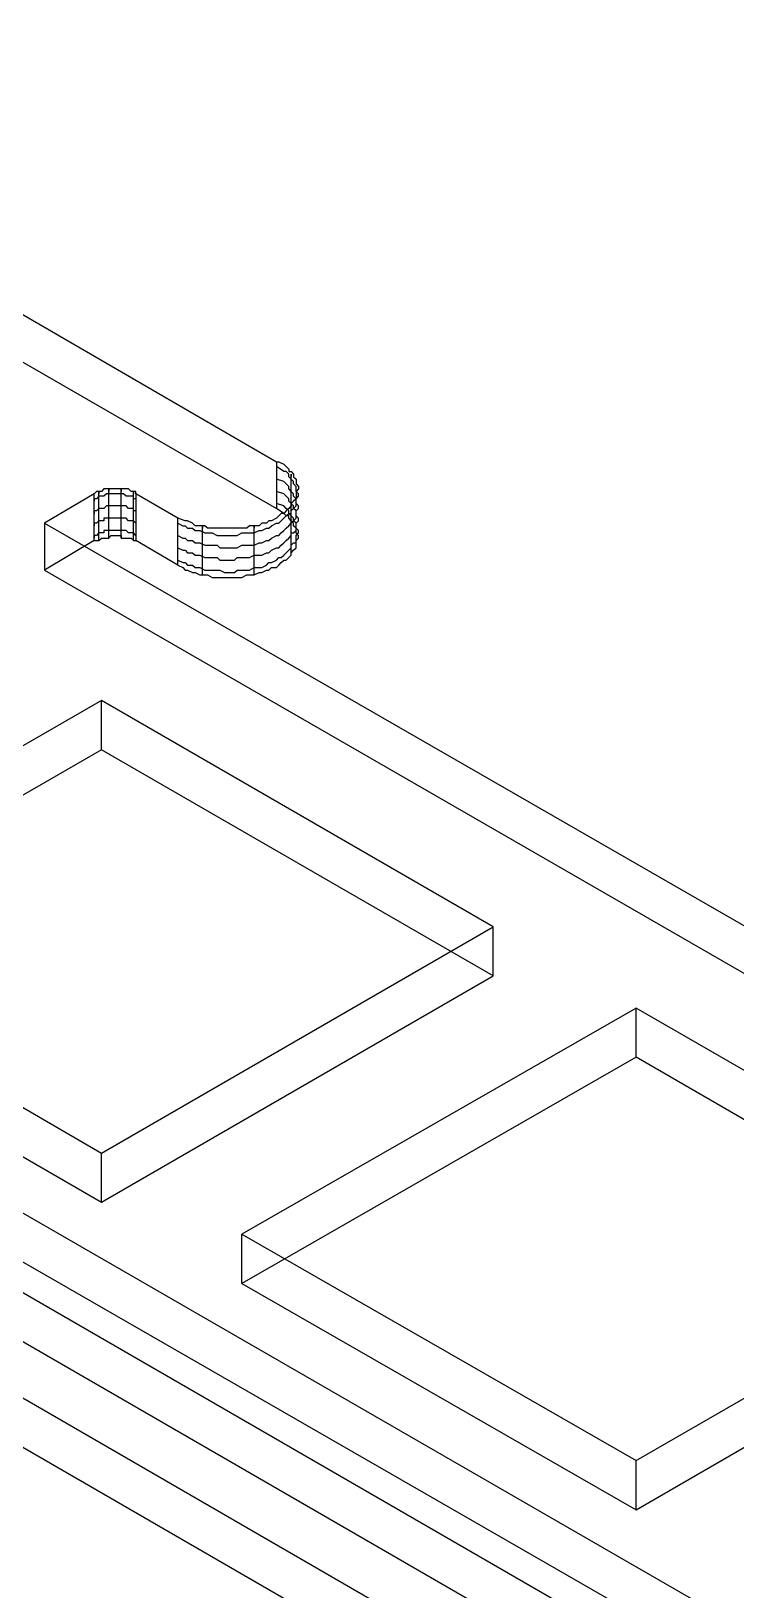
# Model space of a CAD drawing. Header units: millimetres. Extents: x 0 to 2112, y 8 to 1252.
# Drawn here: x 699.9 to 775.4, y 925.4 to 1092.3 of the extents above; entities that cross this region are included whole.
import ezdxf

# ---------------------------------------------------------------- set-up
doc = ezdxf.new("R2010")
doc.units = ezdxf.units.MM
doc.layers.get('0').update_dxf_attribs({"linetype": 'CONTINUOUS'})

msp = doc.modelspace()

# ---------------------------------------------------------------- linework, layer by layer
at = {"color": 9}
for p, q in [((646.755, 1092.33), (726.214, 1046.23)), ((646.755, 1092.33), (726.214, 1046.23)), ((646.755, 1087.06), (726.214, 1041.22)), ((646.755, 1087.06), (726.214, 1041.22)), ((726.214, 1046.23), (726.489, 1046.23)), ((726.214, 1046.23), (726.214, 1041.22)), ((726.214, 1046.23), (726.489, 1046.23)), ((726.214, 1046.23), (726.214, 1041.22)), ((727.012, 1045.19), (726.214, 1045.71)), ((726.214, 1045.71), (726.214, 1045.43)), ((726.489, 1046.23), (727.012, 1045.96)), ((726.489, 1046.23), (727.012, 1045.96)), ((727.012, 1045.96), (727.262, 1045.71)), ((727.012, 1045.96), (727.262, 1045.71)), ((727.262, 1045.19), (727.012, 1045.19)), ((727.262, 1045.71), (727.537, 1045.43)), ((727.262, 1045.71), (727.537, 1045.43)), ((727.537, 1044.91), (727.262, 1045.19)), ((727.537, 1045.43), (727.537, 1045.19)), ((727.537, 1045.43), (727.537, 1045.19)), ((727.537, 1045.19), (727.812, 1045.19)), ((727.537, 1045.19), (727.812, 1045.19)), ((727.537, 1044.63), (727.537, 1044.91)), ((727.812, 1045.19), (728.059, 1044.91)), ((727.812, 1045.19), (728.059, 1044.91)), ((727.812, 1039.65), (727.812, 1044.91)), ((727.812, 1044.91), (727.812, 1044.63)), ((728.059, 1044.91), (728.059, 1044.63)), ((728.059, 1044.91), (728.059, 1044.63)), ((706.956, 1043.06), (706.681, 1042.81)), ((706.956, 1043.06), (706.681, 1042.81)), ((707.203, 1043.06), (706.956, 1043.06)), ((707.203, 1043.06), (706.956, 1043.06)), ((707.478, 1043.06), (707.203, 1043.06)), ((707.203, 1043.06), (707.203, 1043.06)), ((707.203, 1037.8), (707.203, 1043.06)), ((707.203, 1043.06), (707.203, 1042.81)), ((707.478, 1043.06), (707.203, 1043.06)), ((707.203, 1043.06), (707.203, 1043.06)), ((707.729, 1043.34), (707.478, 1043.06)), ((707.729, 1043.34), (707.478, 1043.06)), ((708.004, 1043.34), (707.729, 1043.34)), ((707.729, 1043.34), (707.729, 1043.34)), ((708.004, 1043.34), (707.729, 1043.34)), ((707.729, 1043.34), (707.729, 1043.34)), ((708.251, 1043.34), (708.004, 1043.34)), ((708.251, 1043.34), (708.004, 1043.34)), ((708.526, 1043.34), (708.251, 1043.34)), ((708.251, 1043.34), (708.251, 1043.34)), ((708.251, 1038.05), (708.251, 1043.34)), ((708.251, 1043.34), (708.251, 1043.06)), ((708.526, 1043.34), (708.251, 1043.34)), ((708.251, 1043.34), (708.251, 1043.34)), ((708.801, 1043.34), (708.526, 1043.34)), ((708.801, 1043.34), (708.526, 1043.34)), ((709.048, 1043.34), (708.801, 1043.34)), ((709.048, 1043.34), (708.801, 1043.34)), ((709.323, 1043.34), (709.048, 1043.34)), ((709.048, 1043.34), (709.048, 1043.34)), ((709.323, 1043.34), (709.048, 1043.34)), ((709.048, 1043.34), (709.048, 1043.34)), ((709.574, 1043.34), (709.323, 1043.34)), ((709.574, 1043.34), (709.323, 1043.34)), ((709.849, 1043.34), (709.574, 1043.34)), ((709.574, 1038.05), (709.574, 1043.34)), ((709.574, 1043.34), (709.574, 1043.06)), ((709.849, 1043.34), (709.574, 1043.34)), ((710.124, 1043.34), (709.849, 1043.34)), ((709.849, 1043.34), (709.849, 1043.34)), ((710.124, 1043.34), (709.849, 1043.34)), ((709.849, 1043.34), (709.849, 1043.34)), ((710.371, 1043.34), (710.124, 1043.34)), ((710.371, 1043.34), (710.124, 1043.34)), ((710.646, 1043.06), (710.371, 1043.34)), ((710.371, 1043.34), (710.371, 1043.34)), ((710.646, 1043.06), (710.371, 1043.34)), ((710.371, 1043.34), (710.371, 1043.34)), ((710.897, 1043.06), (710.646, 1043.06)), ((710.897, 1043.06), (710.646, 1043.06)), ((711.172, 1043.06), (710.897, 1043.06)), ((710.897, 1043.06), (710.897, 1043.06)), ((710.897, 1037.8), (710.897, 1043.06)), ((710.897, 1043.06), (710.897, 1042.81)), ((711.172, 1043.06), (710.897, 1043.06)), ((710.897, 1043.06), (710.897, 1043.06)), ((711.172, 1042.81), (711.172, 1043.06)), ((711.172, 1042.81), (711.172, 1043.06)), ((727.012, 1044.11), (726.214, 1044.38)), ((726.214, 1044.38), (726.214, 1044.11)), ((727.012, 1042.81), (726.214, 1043.06)), ((726.214, 1043.06), (726.214, 1042.81)), ((727.262, 1043.86), (727.012, 1044.11)), ((727.537, 1043.59), (727.262, 1043.86)), ((727.812, 1044.38), (727.537, 1044.63)), ((727.537, 1043.34), (727.537, 1043.59)), ((727.812, 1043.06), (727.537, 1043.34)), ((728.059, 1044.11), (727.812, 1044.38)), ((728.059, 1042.81), (727.812, 1043.06)), ((728.059, 1044.63), (728.334, 1044.38)), ((728.059, 1044.63), (728.334, 1044.38)), ((728.059, 1043.86), (728.059, 1044.11)), ((728.334, 1043.59), (728.059, 1043.86)), ((728.334, 1044.38), (728.334, 1044.11)), ((728.334, 1044.38), (728.334, 1044.11)), ((728.334, 1044.11), (728.334, 1043.86)), ((728.334, 1044.11), (728.334, 1043.86)), ((728.334, 1043.86), (728.585, 1043.59)), ((728.334, 1043.86), (728.585, 1043.59)), ((728.334, 1043.34), (728.334, 1043.59)), ((728.585, 1043.34), (728.334, 1043.06)), ((728.334, 1043.06), (728.334, 1043.34)), ((728.585, 1043.34), (728.334, 1043.06)), ((728.334, 1043.06), (728.334, 1042.81)), ((728.585, 1042.81), (728.334, 1043.06)), ((728.334, 1043.06), (728.334, 1042.81)), ((728.585, 1043.59), (728.585, 1043.34)), ((728.585, 1043.59), (728.585, 1043.34)), ((706.681, 1042.81), (701.389, 1039.65)), ((706.681, 1042.81), (701.389, 1039.65)), ((706.681, 1037.8), (706.681, 1042.81)), ((706.681, 1037.8), (706.681, 1042.81)), ((706.956, 1042.26), (706.681, 1042.26)), ((706.681, 1042.26), (706.681, 1042.02)), ((707.203, 1042.54), (706.956, 1042.26)), ((707.478, 1042.54), (707.203, 1042.54)), ((707.203, 1042.54), (707.203, 1042.54)), ((707.729, 1042.54), (707.478, 1042.54)), ((708.004, 1042.81), (707.729, 1042.54)), ((707.729, 1042.54), (707.729, 1042.54)), ((708.004, 1041.5), (707.729, 1041.22)), ((708.251, 1042.81), (708.004, 1042.81)), ((708.251, 1041.5), (708.004, 1041.5)), ((708.526, 1042.81), (708.251, 1042.81)), ((708.251, 1042.81), (708.251, 1042.81)), ((708.526, 1041.5), (708.251, 1041.5)), ((708.251, 1041.5), (708.251, 1041.5)), ((708.801, 1042.81), (708.526, 1042.81)), ((708.801, 1041.5), (708.526, 1041.5)), ((709.048, 1042.81), (708.801, 1042.81)), ((709.048, 1041.5), (708.801, 1041.5)), ((709.323, 1042.81), (709.048, 1042.81)), ((709.048, 1042.81), (709.048, 1042.81)), ((709.323, 1041.5), (709.048, 1041.5)), ((709.048, 1041.5), (709.048, 1041.5)), ((709.574, 1042.81), (709.323, 1042.81)), ((709.574, 1041.5), (709.323, 1041.5)), ((709.849, 1042.81), (709.574, 1042.81)), ((709.849, 1041.5), (709.574, 1041.5)), ((710.124, 1042.54), (709.849, 1042.81)), ((709.849, 1042.81), (709.849, 1042.81)), ((710.124, 1041.5), (709.849, 1041.5)), ((709.849, 1041.5), (709.849, 1041.5)), ((710.371, 1042.54), (710.124, 1042.54)), ((710.371, 1041.22), (710.124, 1041.5)), ((710.646, 1042.54), (710.371, 1042.54)), ((710.371, 1042.54), (710.371, 1042.54)), ((710.897, 1042.54), (710.646, 1042.54)), ((710.897, 1042.26), (710.897, 1042.54)), ((711.172, 1042.26), (710.897, 1042.26)), ((715.663, 1040.17), (711.172, 1042.81)), ((711.172, 1042.81), (711.172, 1037.8)), ((715.663, 1040.17), (711.172, 1042.81)), ((711.172, 1042.81), (711.172, 1037.8)), ((711.172, 1042.26), (711.172, 1042.26)), ((727.012, 1041.5), (726.214, 1041.74)), ((726.214, 1041.74), (726.214, 1041.5)), ((727.262, 1042.54), (727.012, 1042.81)), ((727.262, 1041.22), (727.012, 1041.5)), ((727.537, 1042.26), (727.262, 1042.54)), ((727.537, 1042.02), (727.537, 1042.26)), ((727.812, 1041.74), (727.537, 1042.02)), ((727.812, 1041.5), (727.537, 1041.22)), ((727.812, 1041.5), (727.537, 1041.22)), ((728.059, 1042.02), (727.812, 1041.74)), ((728.059, 1042.02), (727.812, 1041.74)), ((727.812, 1041.74), (727.812, 1041.5)), ((727.812, 1036.48), (727.812, 1041.74)), ((727.812, 1041.74), (727.812, 1041.5)), ((728.059, 1041.5), (727.812, 1041.74)), ((727.812, 1041.74), (727.812, 1041.5)), ((728.059, 1042.54), (728.059, 1042.81)), ((728.334, 1042.26), (728.059, 1042.54)), ((728.334, 1042.26), (728.059, 1042.02)), ((728.334, 1042.26), (728.059, 1042.02)), ((728.059, 1041.22), (728.059, 1041.5)), ((728.059, 1041.22), (728.334, 1041.5)), ((728.334, 1042.81), (728.334, 1042.54)), ((728.334, 1042.81), (728.334, 1042.54)), ((728.334, 1042.54), (728.334, 1042.26)), ((728.334, 1042.26), (728.585, 1042.54)), ((728.334, 1042.54), (728.334, 1042.26)), ((728.334, 1042.02), (728.334, 1042.26)), ((728.334, 1042.02), (728.334, 1042.26)), ((728.334, 1041.74), (728.334, 1042.02)), ((728.334, 1041.74), (728.334, 1042.02)), ((728.585, 1041.5), (728.334, 1041.74)), ((728.334, 1041.5), (728.334, 1041.74)), ((728.585, 1042.54), (728.585, 1042.81)), ((728.585, 1041.22), (728.585, 1041.5)), ((706.956, 1040.97), (706.681, 1040.97)), ((706.681, 1040.97), (706.681, 1040.69)), ((707.203, 1041.22), (706.956, 1040.97)), ((707.203, 1039.89), (706.956, 1039.65)), ((707.478, 1041.22), (707.203, 1041.22)), ((707.203, 1041.22), (707.203, 1041.22)), ((707.478, 1039.89), (707.203, 1039.89)), ((707.203, 1039.89), (707.203, 1039.89)), ((707.729, 1041.22), (707.478, 1041.22)), ((707.729, 1039.89), (707.478, 1039.89)), ((707.729, 1041.22), (707.729, 1041.22)), ((708.004, 1040.17), (707.729, 1040.17)), ((707.729, 1040.17), (707.729, 1039.89)), ((708.251, 1040.17), (708.004, 1040.17)), ((708.526, 1040.17), (708.251, 1040.17)), ((708.251, 1040.17), (708.251, 1040.17)), ((708.801, 1040.17), (708.526, 1040.17)), ((709.048, 1040.17), (708.801, 1040.17)), ((709.323, 1040.17), (709.048, 1040.17)), ((709.048, 1040.17), (709.048, 1040.17)), ((709.574, 1040.17), (709.323, 1040.17)), ((709.849, 1040.17), (709.574, 1040.17)), ((710.124, 1040.17), (709.849, 1040.17)), ((709.849, 1040.17), (709.849, 1040.17)), ((710.371, 1039.89), (710.124, 1040.17)), ((710.646, 1041.22), (710.371, 1041.22)), ((710.371, 1041.22), (710.371, 1041.22)), ((710.646, 1039.89), (710.371, 1039.89)), ((710.371, 1039.89), (710.371, 1039.89)), ((710.897, 1041.22), (710.646, 1041.22)), ((710.897, 1039.89), (710.646, 1039.89)), ((710.897, 1040.97), (710.897, 1041.22)), ((711.172, 1040.97), (710.897, 1040.97)), ((711.172, 1039.65), (710.897, 1039.89)), ((710.897, 1039.89), (710.897, 1039.89)), ((711.172, 1040.97), (711.172, 1040.97)), ((716.46, 1039.89), (715.663, 1040.17)), ((715.663, 1035.16), (715.663, 1040.17)), ((715.663, 1035.16), (715.663, 1040.17)), ((716.46, 1039.89), (715.663, 1040.17)), ((716.71, 1039.89), (716.46, 1039.89)), ((716.71, 1039.89), (716.46, 1039.89)), ((717.232, 1039.65), (716.71, 1039.89)), ((717.232, 1039.65), (716.71, 1039.89)), ((725.417, 1039.89), (725.167, 1039.65)), ((725.417, 1039.89), (725.167, 1039.65)), ((725.689, 1039.89), (725.417, 1039.89)), ((725.689, 1039.89), (725.417, 1039.89)), ((726.214, 1040.17), (725.689, 1039.89)), ((726.214, 1040.17), (725.689, 1039.89)), ((727.012, 1040.69), (726.214, 1041.22)), ((727.012, 1040.69), (726.214, 1041.22)), ((726.489, 1040.45), (726.214, 1040.17)), ((726.489, 1040.45), (726.214, 1040.17)), ((726.736, 1040.69), (726.489, 1040.45)), ((726.736, 1040.69), (726.489, 1040.45)), ((726.489, 1039.65), (726.736, 1039.89)), ((727.012, 1040.69), (726.736, 1040.69)), ((727.012, 1040.69), (726.736, 1040.69)), ((726.736, 1039.89), (727.012, 1040.17)), ((727.262, 1040.97), (727.012, 1040.69)), ((727.262, 1040.97), (727.012, 1040.69)), ((727.262, 1040.45), (727.012, 1040.69)), ((727.262, 1040.45), (727.012, 1040.69)), ((727.012, 1040.17), (727.262, 1040.45)), ((727.537, 1041.22), (727.262, 1040.97)), ((727.537, 1040.97), (727.262, 1041.22)), ((727.537, 1041.22), (727.262, 1040.97)), ((727.262, 1040.45), (727.537, 1040.69)), ((727.537, 1040.45), (727.262, 1040.45)), ((727.537, 1040.45), (727.262, 1040.45)), ((727.537, 1040.69), (727.537, 1040.97)), ((727.812, 1040.45), (727.537, 1040.69)), ((727.537, 1040.69), (727.812, 1040.69)), ((727.537, 1040.17), (727.537, 1040.45)), ((727.537, 1040.17), (727.537, 1040.45)), ((727.812, 1039.89), (727.537, 1040.17)), ((727.812, 1039.89), (727.537, 1040.17)), ((727.812, 1040.97), (728.059, 1041.22)), ((727.812, 1040.69), (727.812, 1040.97)), ((728.059, 1040.17), (727.812, 1040.45)), ((728.059, 1039.65), (727.812, 1039.89)), ((727.812, 1039.65), (728.059, 1039.89)), ((728.059, 1039.65), (727.812, 1039.89)), ((728.334, 1040.97), (728.059, 1041.22)), ((728.059, 1039.89), (728.059, 1040.17)), ((728.059, 1039.89), (728.334, 1040.17)), ((728.334, 1039.65), (728.059, 1039.89)), ((728.334, 1040.97), (728.585, 1041.22)), ((728.334, 1040.69), (728.334, 1040.97)), ((728.334, 1040.69), (728.334, 1040.97)), ((728.334, 1040.45), (728.334, 1040.69)), ((728.334, 1040.45), (728.334, 1040.69)), ((728.585, 1040.17), (728.334, 1040.45)), ((728.334, 1040.17), (728.334, 1040.45)), ((728.334, 1039.65), (728.585, 1039.89)), ((728.585, 1039.89), (728.585, 1040.17)), ((701.389, 1039.65), (920.757, 913.458)), ((701.389, 1039.65), (701.389, 1034.63)), ((701.389, 1039.65), (920.757, 913.458)), ((701.389, 1039.65), (701.389, 1034.63)), ((706.956, 1039.65), (706.681, 1039.65)), ((706.681, 1039.65), (706.681, 1039.37)), ((706.956, 1038.32), (706.681, 1038.32)), ((706.681, 1038.32), (706.681, 1038.05)), ((707.203, 1038.6), (706.956, 1038.32)), ((707.478, 1038.6), (707.203, 1038.6)), ((707.203, 1038.6), (707.203, 1038.6)), ((707.203, 1037.8), (707.478, 1038.05)), ((707.203, 1037.8), (707.478, 1038.05)), ((707.729, 1038.6), (707.478, 1038.6)), ((707.478, 1038.05), (707.478, 1038.05)), ((707.478, 1038.05), (707.729, 1038.05)), ((707.478, 1038.05), (707.478, 1038.05)), ((707.478, 1038.05), (707.729, 1038.05)), ((708.004, 1038.85), (707.729, 1038.85)), ((707.729, 1038.85), (707.729, 1038.6)), ((707.729, 1038.05), (708.004, 1038.05)), ((707.729, 1038.05), (708.004, 1038.05)), ((708.251, 1038.85), (708.004, 1038.85)), ((708.004, 1038.05), (708.004, 1038.05)), ((708.004, 1038.05), (708.251, 1038.05)), ((708.004, 1038.05), (708.004, 1038.05)), ((708.004, 1038.05), (708.251, 1038.05)), ((708.526, 1038.85), (708.251, 1038.85)), ((708.251, 1038.85), (708.251, 1038.85)), ((708.251, 1038.05), (708.526, 1038.32)), ((708.251, 1038.05), (708.526, 1038.32)), ((708.801, 1038.85), (708.526, 1038.85)), ((708.526, 1038.32), (708.801, 1038.32)), ((708.526, 1038.32), (708.801, 1038.32)), ((709.048, 1038.85), (708.801, 1038.85)), ((708.801, 1038.32), (708.801, 1038.32)), ((708.801, 1038.32), (709.048, 1038.32)), ((708.801, 1038.32), (708.801, 1038.32)), ((708.801, 1038.32), (709.048, 1038.32)), ((709.323, 1038.85), (709.048, 1038.85)), ((709.048, 1038.85), (709.048, 1038.85)), ((709.048, 1038.32), (709.323, 1038.32)), ((709.048, 1038.32), (709.323, 1038.32)), ((709.574, 1038.85), (709.323, 1038.85)), ((709.323, 1038.32), (709.574, 1038.32)), ((709.323, 1038.32), (709.574, 1038.32)), ((709.849, 1038.85), (709.574, 1038.85)), ((709.574, 1038.32), (709.574, 1038.05)), ((709.574, 1038.32), (709.574, 1038.05)), ((709.574, 1038.05), (709.849, 1038.05)), ((709.574, 1038.05), (709.849, 1038.05)), ((710.124, 1038.85), (709.849, 1038.85)), ((709.849, 1038.85), (709.849, 1038.85)), ((709.849, 1038.05), (710.124, 1038.05)), ((709.849, 1038.05), (710.124, 1038.05)), ((710.371, 1038.6), (710.124, 1038.85)), ((710.124, 1038.05), (710.124, 1038.05)), ((710.124, 1038.05), (710.371, 1038.05)), ((710.124, 1038.05), (710.124, 1038.05)), ((710.124, 1038.05), (710.371, 1038.05)), ((710.646, 1038.6), (710.371, 1038.6)), ((710.371, 1038.6), (710.371, 1038.6)), ((710.371, 1038.05), (710.646, 1038.05)), ((710.371, 1038.05), (710.646, 1038.05)), ((710.897, 1038.6), (710.646, 1038.6)), ((710.646, 1038.05), (710.646, 1038.05)), ((710.646, 1038.05), (710.897, 1037.8)), ((710.646, 1038.05), (710.646, 1038.05)), ((710.646, 1038.05), (710.897, 1037.8)), ((711.172, 1038.32), (710.897, 1038.6)), ((710.897, 1038.6), (710.897, 1038.6)), ((711.172, 1039.65), (711.172, 1039.65)), ((711.172, 1038.32), (711.172, 1038.32)), ((715.663, 1039.65), (716.185, 1039.37)), ((715.663, 1038.32), (716.185, 1038.05)), ((716.185, 1039.37), (716.46, 1039.37)), ((716.185, 1038.05), (716.46, 1038.05)), ((716.46, 1039.37), (716.71, 1039.12)), ((716.46, 1038.05), (716.71, 1037.8)), ((716.71, 1039.12), (717.232, 1039.12)), ((717.508, 1039.37), (717.232, 1039.65)), ((717.508, 1039.37), (717.232, 1039.65)), ((717.232, 1039.12), (717.508, 1038.85)), ((718.03, 1039.37), (717.508, 1039.37)), ((718.03, 1039.37), (717.508, 1039.37)), ((717.508, 1038.85), (718.03, 1038.85)), ((718.555, 1039.37), (718.03, 1039.37)), ((718.555, 1039.37), (718.03, 1039.37)), ((718.03, 1038.85), (718.555, 1038.6)), ((718.305, 1034.11), (718.305, 1039.37)), ((718.305, 1039.37), (718.305, 1039.12)), ((718.831, 1039.12), (718.555, 1039.37)), ((718.831, 1039.12), (718.555, 1039.37)), ((718.555, 1038.6), (718.831, 1038.6)), ((719.353, 1039.12), (718.831, 1039.12)), ((719.353, 1039.12), (718.831, 1039.12)), ((718.831, 1038.6), (719.353, 1038.6)), ((719.878, 1039.12), (719.353, 1039.12)), ((719.878, 1039.12), (719.353, 1039.12)), ((719.353, 1038.6), (719.878, 1038.32)), ((720.154, 1039.12), (719.878, 1039.12)), ((720.154, 1039.12), (719.878, 1039.12)), ((719.878, 1038.32), (720.154, 1038.32)), ((720.676, 1039.12), (720.154, 1039.12)), ((720.676, 1039.12), (720.154, 1039.12)), ((720.154, 1038.32), (720.676, 1038.32)), ((721.201, 1039.12), (720.676, 1039.12)), ((721.201, 1039.12), (720.676, 1039.12)), ((720.676, 1038.32), (721.201, 1038.32)), ((721.723, 1039.12), (721.201, 1039.12)), ((721.723, 1039.12), (721.201, 1039.12)), ((721.201, 1038.32), (721.723, 1038.32)), ((721.999, 1039.12), (721.723, 1039.12)), ((721.999, 1039.12), (721.723, 1039.12)), ((721.723, 1038.32), (721.999, 1038.32)), ((722.521, 1039.12), (721.999, 1039.12)), ((722.521, 1039.12), (721.999, 1039.12)), ((721.999, 1038.32), (722.521, 1038.6)), ((723.046, 1039.12), (722.521, 1039.12)), ((723.046, 1039.12), (722.521, 1039.12)), ((722.521, 1038.6), (723.046, 1038.6)), ((723.321, 1039.37), (723.046, 1039.12)), ((723.321, 1039.37), (723.046, 1039.12)), ((723.046, 1038.6), (723.321, 1038.6)), ((723.844, 1039.37), (723.321, 1039.37)), ((723.844, 1039.37), (723.321, 1039.37)), ((723.321, 1038.6), (723.844, 1038.6)), ((724.369, 1039.37), (723.844, 1039.37)), ((723.844, 1034.11), (723.844, 1039.37)), ((723.844, 1039.37), (723.844, 1039.12)), ((724.369, 1039.37), (723.844, 1039.37)), ((723.844, 1038.6), (724.369, 1038.85)), ((724.644, 1039.65), (724.369, 1039.37)), ((724.644, 1039.65), (724.369, 1039.37)), ((724.369, 1038.85), (724.644, 1038.85)), ((725.167, 1039.65), (724.644, 1039.65)), ((725.167, 1039.65), (724.644, 1039.65)), ((724.644, 1038.85), (725.167, 1039.12)), ((725.167, 1039.12), (725.417, 1039.12)), ((725.417, 1039.12), (725.689, 1039.37)), ((725.417, 1037.8), (725.689, 1038.05)), ((725.689, 1039.37), (726.214, 1039.65)), ((725.689, 1038.05), (726.214, 1038.32)), ((726.214, 1039.65), (726.489, 1039.65)), ((726.214, 1038.32), (726.489, 1038.32)), ((726.489, 1038.32), (726.736, 1038.6)), ((726.736, 1038.6), (727.012, 1038.85)), ((727.012, 1038.85), (727.262, 1039.12)), ((727.262, 1039.12), (727.537, 1039.37)), ((727.262, 1037.8), (727.537, 1038.05)), ((727.537, 1039.37), (727.812, 1039.65)), ((727.537, 1038.05), (727.812, 1038.32)), ((727.812, 1039.65), (727.812, 1039.65)), ((727.812, 1038.32), (727.812, 1038.6)), ((727.812, 1038.6), (728.059, 1038.6)), ((728.059, 1039.37), (728.059, 1039.65)), ((728.059, 1039.37), (728.059, 1039.65)), ((728.334, 1039.12), (728.059, 1039.37)), ((728.334, 1039.12), (728.059, 1039.37)), ((728.059, 1038.6), (728.334, 1038.85)), ((728.334, 1039.37), (728.334, 1039.65)), ((728.334, 1039.37), (728.334, 1039.65)), ((728.334, 1039.12), (728.334, 1039.37)), ((728.334, 1039.12), (728.334, 1039.37)), ((728.334, 1038.85), (728.334, 1039.12)), ((728.585, 1038.85), (728.334, 1039.12)), ((728.334, 1038.85), (728.334, 1039.12)), ((728.334, 1038.85), (728.334, 1039.12)), ((728.334, 1038.6), (728.334, 1038.85)), ((728.334, 1038.6), (728.334, 1038.85)), ((728.585, 1038.32), (728.334, 1038.6)), ((728.334, 1038.32), (728.585, 1038.6)), ((728.585, 1038.32), (728.334, 1038.6)), ((728.334, 1038.05), (728.334, 1038.32)), ((728.334, 1037.8), (728.585, 1038.05)), ((728.334, 1037.8), (728.334, 1038.05)), ((728.334, 1037.8), (728.585, 1038.05)), ((728.585, 1038.6), (728.585, 1038.85)), ((728.585, 1038.05), (728.585, 1038.32)), ((728.585, 1038.05), (728.585, 1038.32)), ((706.681, 1037.8), (701.389, 1034.63)), ((706.681, 1037.8), (701.389, 1034.63)), ((706.681, 1037.8), (706.956, 1037.8)), ((706.681, 1037.8), (706.956, 1037.8)), ((706.956, 1037.8), (706.956, 1037.8)), ((706.956, 1037.8), (707.203, 1037.8)), ((706.956, 1037.8), (706.956, 1037.8)), ((706.956, 1037.8), (707.203, 1037.8)), ((710.897, 1037.8), (711.172, 1037.8)), ((710.897, 1037.8), (711.172, 1037.8)), ((711.172, 1037.8), (711.172, 1037.8)), ((715.663, 1035.16), (711.172, 1037.8)), ((711.172, 1037.8), (711.172, 1037.8)), ((715.663, 1035.16), (711.172, 1037.8)), ((715.663, 1037), (716.185, 1036.75)), ((716.185, 1036.75), (716.46, 1036.75)), ((716.46, 1036.75), (716.71, 1036.48)), ((716.71, 1037.8), (717.232, 1037.8)), ((716.71, 1036.48), (717.232, 1036.48)), ((717.232, 1037.8), (717.508, 1037.53)), ((717.232, 1036.48), (717.508, 1036.23)), ((717.508, 1037.53), (718.03, 1037.53)), ((718.03, 1037.53), (718.555, 1037.28)), ((718.555, 1037.28), (718.831, 1037.28)), ((718.831, 1037.28), (719.353, 1037.28)), ((719.353, 1037.28), (719.878, 1037.28)), ((719.878, 1037.28), (720.154, 1037)), ((720.154, 1037), (720.676, 1037)), ((720.676, 1037), (721.201, 1037)), ((721.201, 1037), (721.723, 1037)), ((721.723, 1037), (721.999, 1037)), ((721.999, 1037), (722.521, 1037.28)), ((722.521, 1037.28), (723.046, 1037.28)), ((723.046, 1037.28), (723.321, 1037.28)), ((723.321, 1037.28), (723.844, 1037.28)), ((723.844, 1037.28), (724.369, 1037.53)), ((724.369, 1037.53), (724.644, 1037.53)), ((724.644, 1037.53), (725.167, 1037.8)), ((724.644, 1036.23), (725.167, 1036.48)), ((725.167, 1037.8), (725.417, 1037.8)), ((725.167, 1036.48), (725.417, 1036.48)), ((725.417, 1036.48), (725.689, 1036.75)), ((725.689, 1036.75), (726.214, 1037)), ((726.214, 1037), (726.489, 1037)), ((726.489, 1037), (726.736, 1037.28)), ((726.736, 1037.28), (727.012, 1037.53)), ((727.012, 1037.53), (727.262, 1037.8)), ((727.012, 1036.23), (727.262, 1036.48)), ((727.262, 1036.48), (727.537, 1036.75)), ((727.537, 1036.75), (727.812, 1037)), ((727.812, 1037.28), (728.059, 1037.53)), ((727.812, 1037), (727.812, 1037.28)), ((727.812, 1036.48), (728.059, 1036.75)), ((727.812, 1036.48), (728.059, 1036.75)), ((727.812, 1036.23), (727.812, 1036.48)), ((727.812, 1036.23), (727.812, 1036.48)), ((728.059, 1037.53), (728.334, 1037.53)), ((728.059, 1036.75), (728.334, 1037)), ((728.059, 1036.75), (728.334, 1037)), ((728.334, 1037.53), (728.334, 1037.8)), ((728.334, 1037.53), (728.334, 1037.8)), ((728.334, 1037.53), (728.334, 1037.8)), ((728.334, 1037.28), (728.334, 1037.53)), ((728.334, 1037.28), (728.334, 1037.53)), ((728.334, 1037), (728.334, 1037.28)), ((728.334, 1037), (728.334, 1037.28)), ((715.663, 1035.68), (716.185, 1035.43)), ((715.663, 1035.16), (716.185, 1034.91)), ((715.663, 1035.16), (716.185, 1034.91)), ((716.185, 1035.43), (716.46, 1035.43)), ((716.185, 1034.91), (716.46, 1034.63)), ((716.185, 1034.91), (716.46, 1034.63)), ((716.46, 1035.43), (716.71, 1035.16)), ((716.71, 1035.16), (717.232, 1035.16)), ((717.232, 1035.16), (717.508, 1034.91)), ((717.508, 1036.23), (718.03, 1036.23)), ((717.508, 1034.91), (718.03, 1034.91)), ((718.03, 1036.23), (718.555, 1035.96)), ((718.03, 1034.91), (718.555, 1034.63)), ((718.555, 1035.96), (718.831, 1035.96)), ((718.831, 1035.96), (719.353, 1035.96)), ((719.353, 1035.96), (719.878, 1035.96)), ((719.878, 1035.96), (720.154, 1035.68)), ((720.154, 1035.68), (720.676, 1035.68)), ((720.676, 1035.68), (721.201, 1035.68)), ((721.201, 1035.68), (721.723, 1035.68)), ((721.723, 1035.68), (721.999, 1035.96)), ((721.999, 1035.96), (722.521, 1035.96)), ((722.521, 1035.96), (723.046, 1035.96)), ((723.046, 1035.96), (723.321, 1035.96)), ((723.321, 1035.96), (723.844, 1036.23)), ((723.321, 1034.63), (723.844, 1034.91)), ((723.844, 1036.23), (724.369, 1036.23)), ((723.844, 1034.91), (724.369, 1034.91)), ((724.369, 1036.23), (724.644, 1036.23)), ((724.369, 1034.91), (724.644, 1034.91)), ((724.644, 1034.91), (725.167, 1035.16)), ((725.167, 1035.16), (725.417, 1035.43)), ((725.417, 1035.43), (725.689, 1035.43)), ((725.417, 1034.63), (725.689, 1034.91)), ((725.417, 1034.63), (725.689, 1034.91)), ((725.689, 1035.43), (726.214, 1035.68)), ((725.689, 1034.91), (726.214, 1034.91)), ((725.689, 1034.91), (726.214, 1034.91)), ((726.214, 1035.68), (726.489, 1035.96)), ((726.214, 1034.91), (726.489, 1035.16)), ((726.214, 1034.91), (726.489, 1035.16)), ((726.489, 1035.96), (726.736, 1035.96)), ((726.489, 1035.16), (726.736, 1035.43)), ((726.489, 1035.16), (726.736, 1035.43)), ((726.736, 1035.96), (727.012, 1036.23)), ((726.736, 1035.43), (727.012, 1035.68)), ((726.736, 1035.43), (727.012, 1035.68)), ((727.012, 1035.68), (727.262, 1035.68)), ((727.012, 1035.68), (727.262, 1035.68)), ((727.262, 1035.68), (727.537, 1035.96)), ((727.262, 1035.68), (727.537, 1035.96)), ((727.537, 1035.96), (727.812, 1036.23)), ((727.537, 1035.96), (727.812, 1036.23)), ((701.389, 1034.63), (920.757, 908.198)), ((701.389, 1034.63), (920.757, 908.198)), ((716.46, 1034.63), (716.71, 1034.63)), ((716.46, 1034.63), (716.71, 1034.63)), ((716.71, 1034.63), (717.232, 1034.38)), ((716.71, 1034.63), (717.232, 1034.38)), ((717.232, 1034.38), (717.508, 1034.38)), ((717.232, 1034.38), (717.508, 1034.38)), ((717.508, 1034.38), (718.03, 1034.11)), ((717.508, 1034.38), (718.03, 1034.11)), ((718.03, 1034.11), (718.555, 1034.11)), ((718.03, 1034.11), (718.555, 1034.11)), ((718.555, 1034.63), (718.831, 1034.63)), ((718.555, 1034.11), (718.831, 1034.11)), ((718.555, 1034.11), (718.831, 1034.11)), ((718.831, 1034.63), (719.353, 1034.63)), ((718.831, 1034.11), (719.353, 1033.83)), ((718.831, 1034.11), (719.353, 1033.83)), ((719.353, 1034.63), (719.878, 1034.63)), ((719.353, 1033.83), (719.878, 1033.83)), ((719.353, 1033.83), (719.878, 1033.83)), ((719.878, 1034.63), (720.154, 1034.63)), ((719.878, 1033.83), (720.154, 1033.83)), ((719.878, 1033.83), (720.154, 1033.83)), ((720.154, 1034.63), (720.676, 1034.38)), ((720.154, 1033.83), (720.676, 1033.83)), ((720.154, 1033.83), (720.676, 1033.83)), ((720.676, 1034.38), (721.201, 1034.38)), ((720.676, 1033.83), (721.201, 1033.83)), ((720.676, 1033.83), (721.201, 1033.83)), ((721.201, 1034.38), (721.723, 1034.38)), ((721.201, 1033.83), (721.723, 1033.83)), ((721.201, 1033.83), (721.723, 1033.83)), ((721.723, 1034.38), (721.999, 1034.63)), ((721.723, 1033.83), (721.999, 1033.83)), ((721.723, 1033.83), (721.999, 1033.83)), ((721.999, 1034.63), (722.521, 1034.63)), ((721.999, 1033.83), (722.521, 1033.83)), ((721.999, 1033.83), (722.521, 1033.83)), ((722.521, 1034.63), (723.046, 1034.63)), ((722.521, 1033.83), (723.046, 1034.11)), ((722.521, 1033.83), (723.046, 1034.11)), ((723.046, 1034.63), (723.321, 1034.63)), ((723.046, 1034.11), (723.321, 1034.11)), ((723.046, 1034.11), (723.321, 1034.11)), ((723.321, 1034.11), (723.844, 1034.11)), ((723.321, 1034.11), (723.844, 1034.11)), ((723.844, 1034.11), (724.369, 1034.38)), ((723.844, 1034.11), (724.369, 1034.38)), ((724.369, 1034.38), (724.644, 1034.38)), ((724.369, 1034.38), (724.644, 1034.38)), ((724.644, 1034.38), (725.167, 1034.63)), ((724.644, 1034.38), (725.167, 1034.63)), ((725.167, 1034.63), (725.417, 1034.63)), ((725.167, 1034.63), (725.417, 1034.63)), ((707.478, 1020.66), (665.491, 996.446)), ((707.478, 1020.66), (665.491, 996.446)), ((749.441, 996.446), (707.478, 1020.66)), ((707.478, 1015.4), (707.478, 1020.66)), ((749.441, 996.446), (707.478, 1020.66)), ((707.478, 1015.4), (707.478, 1020.66)), ((707.478, 1015.4), (665.491, 991.182)), ((707.478, 1015.4), (665.491, 991.182)), ((749.441, 991.182), (707.478, 1015.4)), ((749.441, 991.182), (707.478, 1015.4)), ((665.491, 996.446), (707.478, 972.199)), ((665.491, 996.446), (707.478, 972.199)), ((707.478, 972.199), (749.441, 996.446)), ((707.478, 972.199), (749.441, 996.446)), ((749.441, 991.182), (749.441, 996.446)), ((749.441, 991.182), (749.441, 996.446)), ((665.491, 991.182), (707.478, 966.939)), ((665.491, 991.182), (707.478, 966.939)), ((707.478, 966.939), (749.441, 991.182)), ((707.478, 966.939), (749.441, 991.182)), ((764.759, 987.739), (722.521, 963.521)), ((764.759, 987.739), (722.521, 963.521)), ((806.722, 963.521), (764.759, 987.739)), ((764.759, 982.476), (764.759, 987.739)), ((806.722, 963.521), (764.759, 987.739)), ((764.759, 982.476), (764.759, 987.739)), ((764.759, 982.476), (722.521, 958.233)), ((764.759, 982.476), (722.521, 958.233)), ((806.722, 958.233), (764.759, 982.476)), ((806.722, 958.233), (764.759, 982.476)), ((707.478, 966.939), (707.478, 972.199)), ((707.478, 966.939), (707.478, 972.199)), ((847.912, 880.011), (691.113, 970.354)), ((847.912, 880.011), (691.113, 970.354)), ((683.701, 966.138), (840.253, 875.796)), ((683.701, 966.138), (840.253, 875.796)), ((847.912, 874.995), (691.113, 965.091)), ((847.912, 874.995), (691.113, 965.091)), ((722.521, 963.521), (764.759, 939.274)), ((722.521, 958.233), (722.521, 963.521)), ((722.521, 963.521), (764.759, 939.274)), ((722.521, 958.233), (722.521, 963.521)), ((764.759, 939.274), (806.722, 963.521)), ((764.759, 939.274), (806.722, 963.521)), ((683.701, 960.875), (840.253, 870.532)), ((683.701, 960.875), (840.253, 870.532)), ((722.521, 958.233), (764.759, 934.014)), ((722.521, 958.233), (764.759, 934.014)), ((764.759, 934.014), (806.722, 958.233)), ((764.759, 934.014), (806.722, 958.233)), ((695.604, 947.981), (737.567, 923.734)), ((695.604, 947.981), (737.567, 923.734)), ((695.604, 942.693), (737.567, 918.475)), ((695.604, 942.693), (737.567, 918.475)), ((764.759, 934.014), (764.759, 939.274)), ((764.759, 934.014), (764.759, 939.274))]:
    msp.add_line(p, q, dxfattribs=at)

doc.saveas('drawing.dxf')
